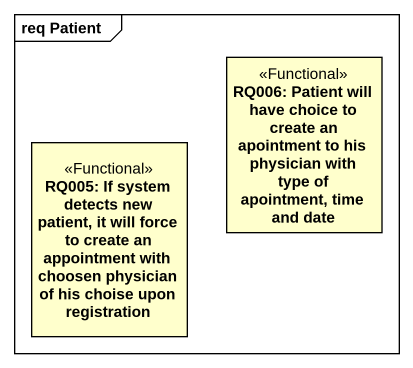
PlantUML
@startuml
mainframe req Patient
hide circle
hide empty members
class "RQ006: Patient will have choice to create an apointment to his physician with type of apointment, time and date" as RQ006_Patient_will_have <<Functional>>
class "RQ005: If system detects new patient, it will force to create an appointment with choosen physician of his choise upon registration" as RQ005_If_system_detects_new <<Functional>>
@enduml
